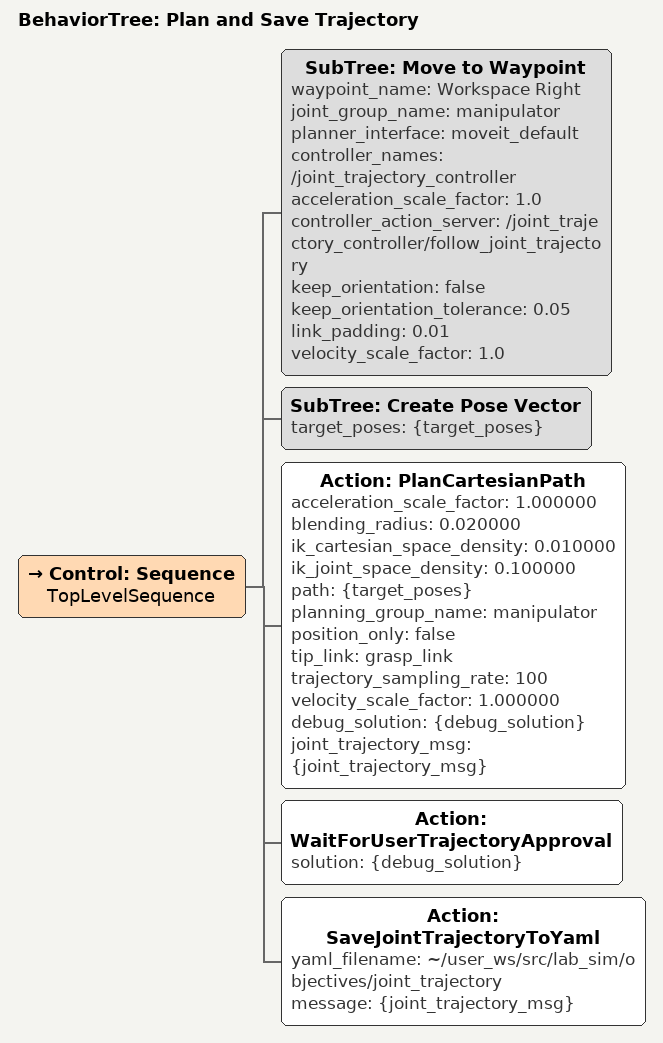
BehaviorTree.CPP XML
<?xml version='1.0' encoding='utf-8'?>
<root BTCPP_format="4" main_tree_to_execute="Plan and Save Trajectory">
  <BehaviorTree ID="Plan and Save Trajectory" _description="Use a series of waypoints to plan and MTC task, convert the solution to a Joint Trajectory message, and save it to disk in YAML format">
    <Control ID="Sequence" name="TopLevelSequence">
      <!--Before we plan we want to make sure we are at a known position, so when we execute the plan it can be done from the same position-->
      <SubTree ID="Move to Waypoint" waypoint_name="Workspace Right" joint_group_name="manipulator" planner_interface="moveit_default" controller_names="/joint_trajectory_controller" acceleration_scale_factor="1.0" controller_action_server="/joint_trajectory_controller/follow_joint_trajectory" keep_orientation="false" keep_orientation_tolerance="0.05" link_padding="0.01" velocity_scale_factor="1.0"/>
      <!--Create a vector of poses we want to move through-->
      <SubTree ID="Create Pose Vector" target_poses="{target_poses}"/>
      <!--Plan a cartesian path through the desired poses-->
      <Action ID="PlanCartesianPath" acceleration_scale_factor="1.000000" blending_radius="0.020000" ik_cartesian_space_density="0.010000" ik_joint_space_density="0.100000" path="{target_poses}" planning_group_name="manipulator" position_only="false" tip_link="grasp_link" trajectory_sampling_rate="100" velocity_scale_factor="1.000000" debug_solution="{debug_solution}" joint_trajectory_msg="{joint_trajectory_msg}"/>
      <!--Preview the trajectory for approval and save if approved-->
      <Action ID="WaitForUserTrajectoryApproval" solution="{debug_solution}"/>
      <Action ID="SaveJointTrajectoryToYaml" yaml_filename="~/user_ws/src/lab_sim/objectives/joint_trajectory" message="{joint_trajectory_msg}"/>
    </Control>
  </BehaviorTree>
</root>
